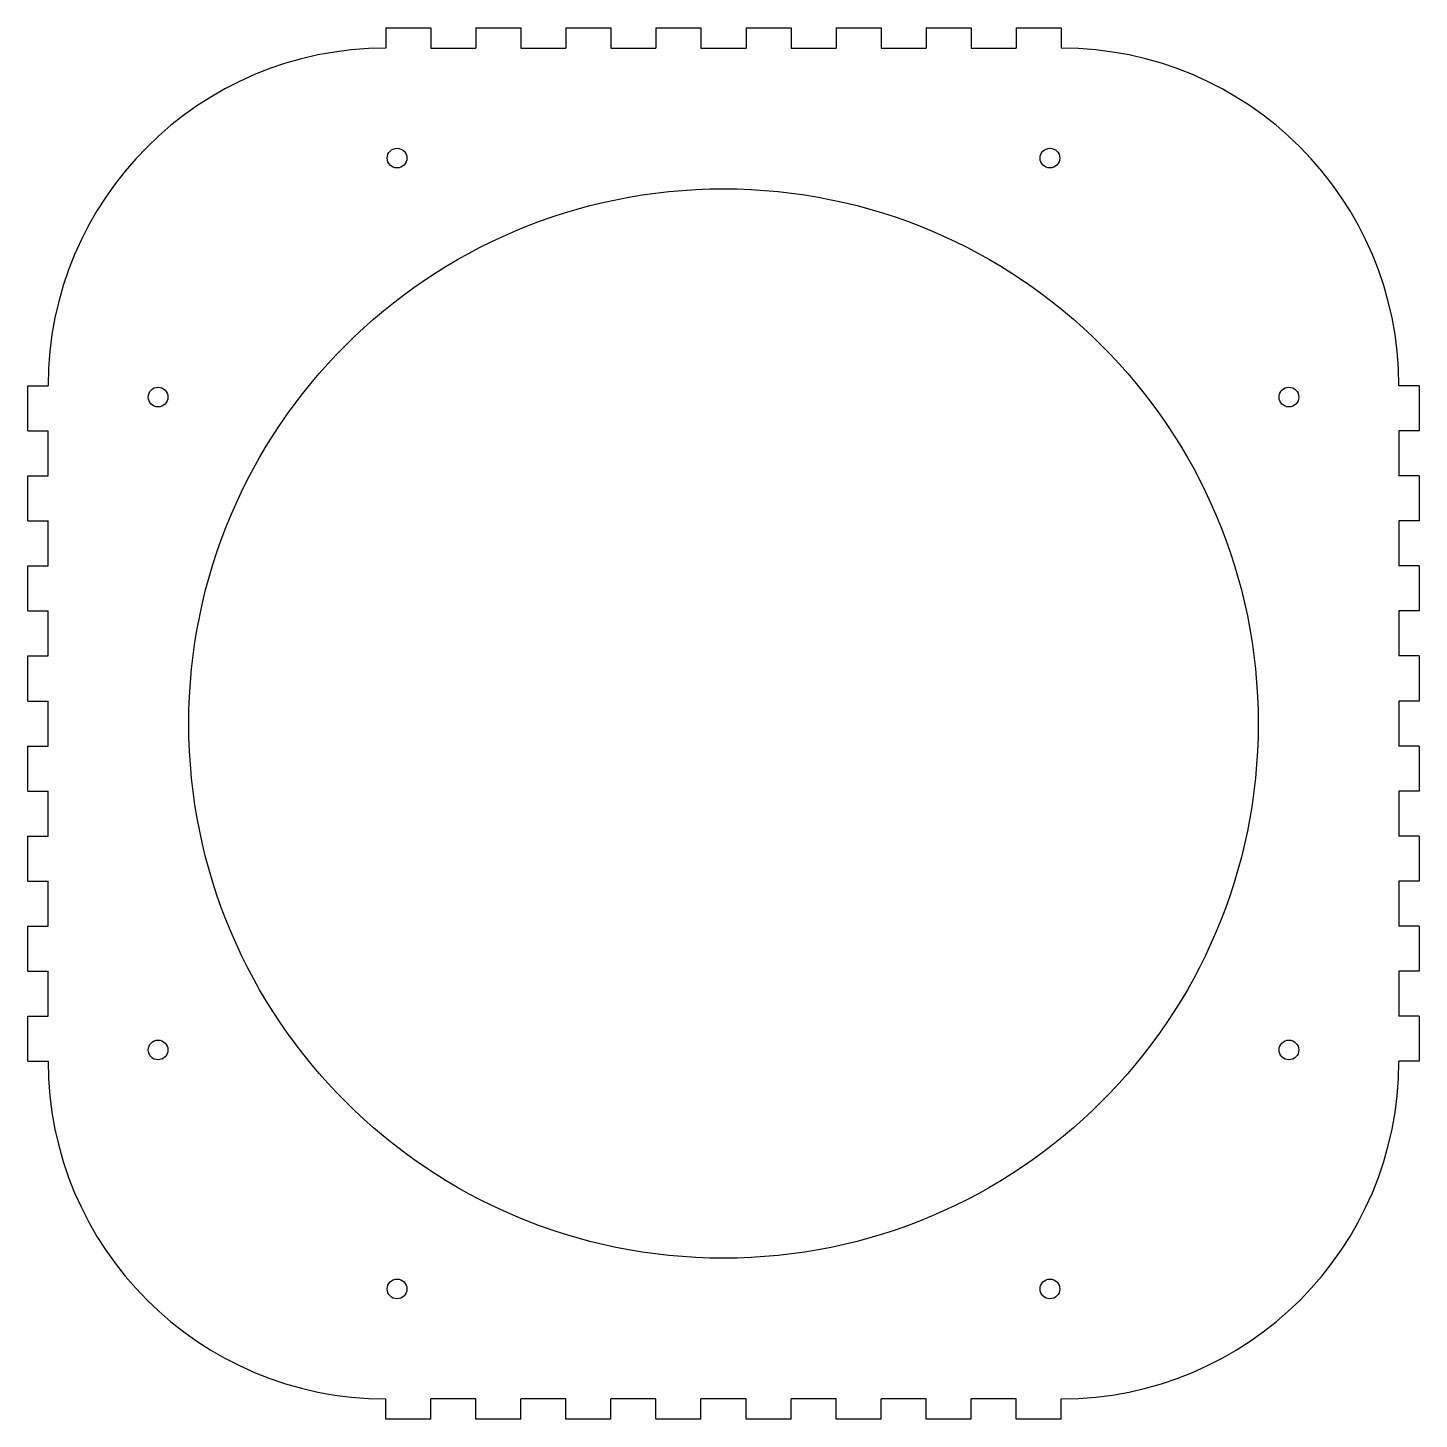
# Model space of a CAD drawing. Extents: x 55 to 302, y -36 to 211.
import ezdxf

# ---------------------------------------------------------------- set-up
doc = ezdxf.new("R2010")
doc.units = 0
doc.header["$LTSCALE"] = 12.7
doc.layers.add('VISIBLE', color=7, linetype='CONTINUOUS')

msp = doc.modelspace()

# ---------------------------------------------------------------- linework, layer by layer
at = {"layer": 'VISIBLE'}
for p, q in [((118.42, 211.42), (118.42, 207.82)), ((118.42, 211.42), (126.42, 211.42)), ((126.42, 211.42), (126.42, 207.82)), ((134.42, 211.42), (134.42, 207.82)), ((134.42, 211.42), (142.42, 211.42)), ((142.42, 211.42), (142.42, 207.82)), ((150.42, 211.42), (150.42, 207.82)), ((150.42, 211.42), (158.42, 211.42)), ((158.42, 211.42), (158.42, 207.82)), ((166.42, 211.42), (166.42, 207.82)), ((166.42, 211.42), (174.42, 211.42)), ((174.42, 211.42), (174.42, 207.82)), ((182.42, 211.42), (182.42, 207.82)), ((182.42, 211.42), (190.42, 211.42)), ((190.42, 211.42), (190.42, 207.82)), ((198.42, 211.42), (198.42, 207.82)), ((198.42, 211.42), (206.42, 211.42)), ((206.42, 211.42), (206.42, 207.82)), ((214.42, 211.42), (214.42, 207.82)), ((214.42, 211.42), (222.42, 211.42)), ((222.42, 211.42), (222.42, 207.82)), ((230.42, 211.42), (230.42, 207.82)), ((230.42, 211.42), (238.42, 211.42)), ((238.42, 211.42), (238.42, 207.82)), ((126.42, 207.82), (134.42, 207.82)), ((142.42, 207.82), (150.42, 207.82)), ((158.42, 207.82), (166.42, 207.82)), ((174.42, 207.82), (182.42, 207.82)), ((190.42, 207.82), (198.42, 207.82)), ((206.42, 207.82), (214.42, 207.82)), ((222.42, 207.82), (230.42, 207.82)), ((54.82, 139.82), (54.82, 147.82)), ((54.82, 147.82), (58.42, 147.82)), ((302.02, 147.82), (298.42, 147.82)), ((302.02, 147.82), (302.02, 139.82)), ((54.82, 139.82), (58.42, 139.82)), ((58.42, 131.82), (58.42, 139.82)), ((302.02, 139.82), (298.42, 139.82)), ((298.42, 139.82), (298.42, 131.82)), ((54.82, 123.82), (54.82, 131.82)), ((54.82, 131.82), (58.42, 131.82)), ((302.02, 131.82), (298.42, 131.82)), ((302.02, 131.82), (302.02, 123.82)), ((54.82, 123.82), (58.42, 123.82)), ((58.42, 115.82), (58.42, 123.82)), ((302.02, 123.82), (298.42, 123.82)), ((298.42, 123.82), (298.42, 115.82)), ((54.82, 107.82), (54.82, 115.82)), ((54.82, 115.82), (58.42, 115.82)), ((302.02, 115.82), (298.42, 115.82)), ((302.02, 115.82), (302.02, 107.82)), ((54.82, 107.82), (58.42, 107.82)), ((58.42, 99.82), (58.42, 107.82)), ((302.02, 107.82), (298.42, 107.82)), ((298.42, 107.82), (298.42, 99.82)), ((54.82, 91.82), (54.82, 99.82)), ((54.82, 99.82), (58.42, 99.82)), ((302.02, 99.82), (298.42, 99.82)), ((302.02, 99.82), (302.02, 91.82)), ((54.82, 91.82), (58.42, 91.82)), ((58.42, 83.82), (58.42, 91.82)), ((302.02, 91.82), (298.42, 91.82)), ((298.42, 91.82), (298.42, 83.82)), ((54.82, 75.82), (54.82, 83.82)), ((54.82, 83.82), (58.42, 83.82)), ((302.02, 83.82), (298.42, 83.82)), ((302.02, 83.82), (302.02, 75.82)), ((54.82, 75.82), (58.42, 75.82)), ((58.42, 67.82), (58.42, 75.82)), ((302.02, 75.82), (298.42, 75.82)), ((298.42, 75.82), (298.42, 67.82)), ((54.82, 59.82), (54.82, 67.82)), ((54.82, 67.82), (58.42, 67.82)), ((302.02, 67.82), (298.42, 67.82)), ((302.02, 67.82), (302.02, 59.82)), ((54.82, 59.82), (58.42, 59.82)), ((58.42, 51.82), (58.42, 59.82)), ((302.02, 59.82), (298.42, 59.82)), ((298.42, 59.82), (298.42, 51.82)), ((54.82, 43.82), (54.82, 51.82)), ((54.82, 51.82), (58.42, 51.82)), ((302.02, 51.82), (298.42, 51.82)), ((302.02, 51.82), (302.02, 43.82)), ((54.82, 43.82), (58.42, 43.82)), ((58.42, 35.82), (58.42, 43.82)), ((302.02, 43.82), (298.42, 43.82)), ((298.42, 43.82), (298.42, 35.82)), ((54.82, 27.82), (54.82, 35.82)), ((54.82, 35.82), (58.42, 35.82)), ((302.02, 35.82), (298.42, 35.82)), ((302.02, 35.82), (302.02, 27.82)), ((54.82, 27.82), (58.42, 27.82)), ((302.02, 27.82), (298.42, 27.82)), ((118.42, -35.78), (118.42, -32.18)), ((134.42, -32.18), (126.42, -32.18)), ((126.42, -35.78), (126.42, -32.18)), ((134.42, -35.78), (134.42, -32.18)), ((150.42, -32.18), (142.42, -32.18)), ((142.42, -35.78), (142.42, -32.18)), ((150.42, -35.78), (150.42, -32.18)), ((166.42, -32.18), (158.42, -32.18)), ((158.42, -35.78), (158.42, -32.18)), ((166.42, -35.78), (166.42, -32.18)), ((182.42, -32.18), (174.42, -32.18)), ((174.42, -35.78), (174.42, -32.18)), ((182.42, -35.78), (182.42, -32.18)), ((198.42, -32.18), (190.42, -32.18)), ((190.42, -35.78), (190.42, -32.18)), ((198.42, -35.78), (198.42, -32.18)), ((214.42, -32.18), (206.42, -32.18)), ((206.42, -35.78), (206.42, -32.18)), ((214.42, -35.78), (214.42, -32.18)), ((230.42, -32.18), (222.42, -32.18)), ((222.42, -35.78), (222.42, -32.18)), ((230.42, -35.78), (230.42, -32.18)), ((238.42, -35.78), (238.42, -32.18)), ((126.42, -35.78), (118.42, -35.78)), ((142.42, -35.78), (134.42, -35.78)), ((158.42, -35.78), (150.42, -35.78)), ((174.42, -35.78), (166.42, -35.78)), ((190.42, -35.78), (182.42, -35.78)), ((206.42, -35.78), (198.42, -35.78)), ((222.42, -35.78), (214.42, -35.78)), ((238.42, -35.78), (230.42, -35.78))]:
    msp.add_line(p, q, dxfattribs=at)
for centre, radius in [((120.42, 188.28), 1.75), ((236.42, 188.28), 1.75), ((178.42, 87.82), 95), ((77.96, 145.82), 1.75), ((278.88, 145.82), 1.75), ((77.96, 29.82), 1.75), ((278.88, 29.82), 1.75), ((120.42, -12.64), 1.75), ((236.42, -12.64), 1.75)]:
    msp.add_circle(centre, radius, dxfattribs=at)
for centre, start, end in [((118.42, 147.82), 90, 180), ((238.42, 147.82), 0, 90), ((118.42, 27.82), 180, 270), ((238.42, 27.82), 270, 0)]:
    msp.add_arc(centre, 60, start, end, dxfattribs=at)

doc.saveas('drawing.dxf')
